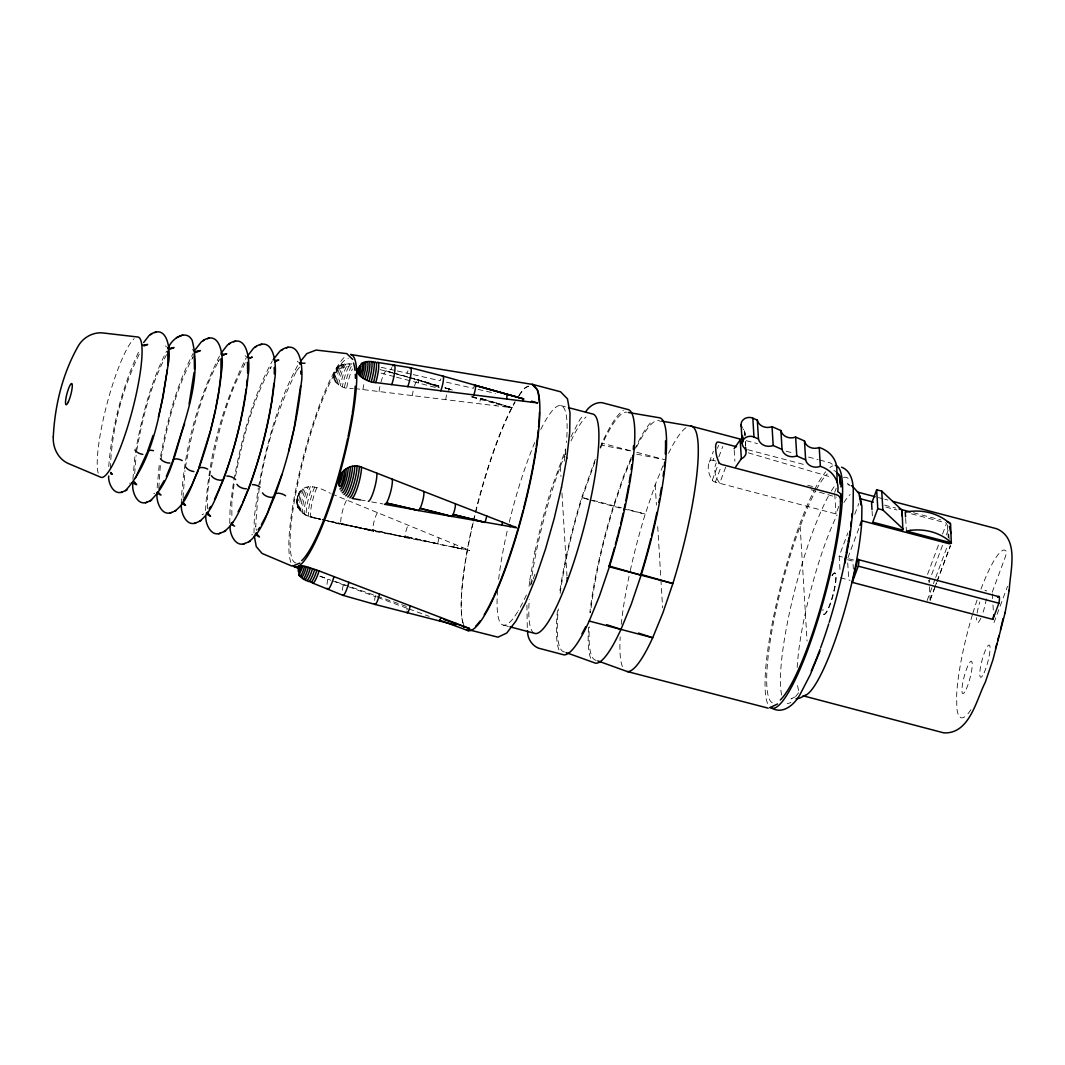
<?xml version="1.0" encoding="UTF-8"?>
<svg xmlns="http://www.w3.org/2000/svg" width="1065" height="1065" viewBox="0 0 1065 1065"><rect width="100%" height="100%" fill="white"/><g stroke="black" fill="none" stroke-linecap="round" stroke-linejoin="round"><path stroke-width="0.75" stroke-dasharray="5 3.75" d="M972.398 614.758A86.771 15.642 -75.2 0 0 956.65 695.152L956.823 707.919A86.771 15.642 -75.2 0 0 966.141 715.653M526.922 605.093L527.308 629.109M108.723 466.616C111.892 426.24 122.408 386.009 139.821 349.413M110.321 468.48C111.798 428.41 122.462 388.352 140.074 352.382M132.899 479.317L135.095 454.143M134.669 473.725L136.134 455.407M157.154 487.89L159.431 462.529M158.805 488.023L160.442 464.021M181.25 503.812C183.193 452.612 196.812 401.372 219.709 355.577M183.034 497.781L184.991 470.623M205.558 510.561C208.261 457.697 222.292 404.767 246.361 357.6M229.721 523.341L230.093 507.672L233.594 481.553M253.976 532.979L254.349 516.725L258.276 488.036M334.25 373.815L339.309 368.716L339.242 366.227C326.076 375.559 338.63 390.855 353.181 388.379M471.941 396.539L481.061 399.508L480.927 398.39L479.05 403.715M354.791 388.579L512.385 407.775L480.754 398.443L496.649 403.089L495.718 405.752M496.57 403.103L508.471 406.67L504.517 405.432L504.051 406.763M297.854 495.411A6.23 1.118 -75.2 0 0 297.135 499.552L298.147 507.805C295.644 503.652 297.255 497.834 298.653 493.521C305.149 481.274 321.537 488.329 330.283 493.295M296.949 504.916L298.32 497.049L301.049 490.273M331.774 493.907L469.758 550.472L453.663 547.264L454.369 544.162M465.778 549.647L465.911 548.901M296.989 501.735L297.108 499.951M296.935 502.294L297.082 500.563M529.052 586.416L529.851 579.759M209.512 477.546L207.595 493.667L207.622 509.043M234.047 484.309L231.851 502.826L231.877 518.948M333.997 379.819L337.232 367.784M508.218 407.269L510.428 407.269L508.458 406.604M510.295 407.522L470.104 396.619M534.949 551.457L542.098 520.812L550.698 490.592L565.861 448.778M529.771 580.199L534.989 551.217M135.388 452.532C141.672 417.733 150.351 382.748 166.606 351.17M136.679 450.775C142.603 417.746 150.737 384.438 166.606 354.632M160.575 456.286C167.218 420.941 176.324 385.423 193.124 353.434M161.015 459.161C167.338 423.937 176.058 388.406 193.204 356.735L192.366 357.96M185.363 467.548C191.993 430.633 201.125 393.398 219.097 360.21L218.245 361.421L220.069 359.078M209.712 475.935C216.634 437.316 226.193 398.39 244.977 363.684L244.138 364.896L246.042 362.446M233.874 480.022C241.609 439.073 252.272 397.897 272.254 361.075M235.551 476.135C242.714 438.62 252.551 400.893 270.869 367.145L270.017 368.357L273.013 364.523M258.569 486.452C266.596 444.531 277.606 402.384 298.08 364.656M663.002 465.724L655.188 484.788L645.244 514.089A126.815 22.858 -75.2 0 0 629.774 572.943M709.357 462.103L713.39 451.254M838.781 506.354L835.972 513.929L715.347 482.152A3.341 1.571 20.4 0 1 712.285 480.235A62.955 29.753 20.4 0 1 710.022 460.732A3.341 1.571 20.4 0 1 713.004 460.306L714.682 455.807M717.464 448.312L718.582 445.316M718.862 456.912L722.762 446.421M712.285 480.235L718.942 462.343M715.347 482.152L720.819 467.455M725.691 467.122L719.674 483.297A62.955 29.753 20.4 0 1 716.319 462.916M834.667 492.363L836.211 488.209M839.966 569.482L839.167 556.21L847.833 532.939M854.756 514.315L858.789 503.452M847.926 557.727L858.829 528.426M927.548 574.381L939.09 543.35M942.552 534.044L946.585 523.181M929.985 600.341A3.341 1.571 20.4 0 0 930.184 599.755L929.093 581.557L942.911 544.268M946.372 534.949L948.09 530.29M927.109 600.607L932.847 585.178M933.419 583.633L935.137 579.014M935.709 577.47L947.757 545.08M930.184 599.755L934.231 588.892M934.804 587.334L936.534 582.688M937.107 581.131L950.393 545.44M992.207 592.22L1005.187 557.301A4.313 0.772 -75.2 0 0 1006.305 551.191L1004.109 549.899A86.771 15.642 -75.2 0 0 980.838 589.504M994.031 622.546L1006.784 588.266A5.045 0.905 -75.2 0 1 1007.703 586.336M930.104 600.167L936.481 583.154M937.054 581.596L950.379 546.026M595.308 459.268L581.756 497.355A126.815 22.858 -75.2 0 0 559.391 594.257M600.128 447.526L601.925 443.133A126.815 22.858 -75.2 0 1 623.411 410.384M594.922 461.93L582.076 498.154A123.899 22.325 -75.2 0 0 559.99 594.51M600.527 448.232L601.778 445.183A123.899 22.325 -75.2 0 1 626.646 412.182M631.265 457.364L623.451 476.428L613.507 505.715A126.815 22.858 -75.2 0 0 589.837 612.721M631.026 459.641L623.544 477.905L613.813 506.514A123.899 22.325 -75.2 0 0 590.529 612.655M334.197 374.041L334.743 372.803M570.867 436.903L579.546 420.169L583.66 414.578M336.207 369.662L337.898 366.573M336.434 369.236L337.565 367.185M438.993 537.865L437.569 544.055L461.797 548.808L453.597 546.944M462.064 547.317L461.744 548.861M795.595 696.643L798.537 692.756M299.465 367.252L295.91 371.831L296.762 370.62C272.241 418.838 257.85 473.006 255.746 527.082L255.613 525.604L256.399 530.463M437.955 543.829L405.126 536.361L437.955 543.829L405.392 537.639L372.856 529.931L406.138 537.199A6.683 1.198 -75.2 0 1 405.406 533.698A6.683 1.198 -75.2 0 1 408.228 525.245M339.309 368.716L349.946 365.921A16.8 3.022 -75.2 0 0 345.912 367.638A16.8 3.022 -75.2 0 0 340.387 385.863M528.4 386.142L525.165 387.647A126.815 22.858 -75.2 0 0 518.509 395.954M794.703 697.082L791.015 698.866L793.518 698.334M202.057 514.648L203.641 513.969M528.666 386.236L525.897 387.407A127.267 22.937 -75.2 0 0 517.27 398.51M153.693 493.721L154.625 493.348M129.504 483.27L130.183 483.031M251.713 534.91L252.525 534.617M338.484 365.881L344.461 363.99L351.503 364.004A17.599 3.182 -75.3 0 0 342.358 386.635M297.308 506.607L301.368 511.946L304.843 514.688L309.516 516.871L320.924 519.414M360.223 499.884L366.706 501.043M371.579 501.921L382.947 503.971M406.138 537.199L373.216 531.222L340.813 523.461L373.695 531.209L341 523.94L374.334 530.556A10.024 1.811 -75.2 0 1 373.229 525.325A10.024 1.811 -75.2 0 1 377.463 512.638M374.334 530.556L341.759 524.566L326.17 520.599L342.531 523.913A13.392 2.41 -75.2 0 1 341.279 516.618A13.392 2.41 -75.2 0 1 346.697 500.031M342.531 523.913L326.409 520.878A15.376 2.769 -75.2 0 0 327.101 520.692L322.296 519.64M380.205 369.622L418.359 380.138L393.77 373.136M636.71 454.183L662.217 459.228M322.469 519.733L467.748 550.072M320.685 519.294L311.087 517.177L320.485 519.347M381.203 367.305L395.701 370.607M397.312 370.966L411.702 374.254M413.287 374.614L440.151 380.738A10.024 1.811 -75.2 0 1 440.95 378.767M446.461 382.189L473.326 388.312A6.683 1.198 -75.2 0 1 473.872 386.994M478.065 389.391L495.451 393.358M588.359 499.671L581.756 497.355L591.275 499.871M589.93 500.044L621.68 508.418M623.251 508.79L645.244 514.089L627.791 509.483M320.405 519.148L310.887 516.698L320.206 519.201M746.259 440.684L757.428 443.626M786.156 451.201L794.144 453.304M808.508 457.085L818.08 459.601M819.677 460.027L830.074 462.822L832.204 464.247M747.697 449.696L804.847 464.753M560.549 405.552L566.886 407.216M878.345 497.568L883.138 498.833M884.735 499.245L887.93 500.097M884.589 505.143L895.825 508.098M913.464 512.744L940.741 519.933M713.004 460.306L715.8 461.052M807.683 485.254L815.617 487.344M381.044 373.109L394.942 376.784M396.513 377.196L438.793 388.352M885.867 507.073L896.956 510.002M911.494 513.836L945.693 522.848M636.843 452.332L665.412 459.867M839.167 556.21L842.375 557.048M848.792 558.739L855.222 560.43M847.54 559.737L852.879 561.149L853.358 569.003M592.872 500.284L621.441 507.819M840.471 577.776L850.096 580.305M503.625 625.168L508.391 626.42M325.93 520.319L341.173 524.406M392.479 372.683L386.089 370.953L392.24 372.71M394.077 373.123L408.441 377.023M410.038 377.449L439.166 387.367L417.76 379.686L439.046 386.129M438.807 385.916L417.493 379.752L438.966 386.156M444.904 387.687L452.479 390.003M748.349 452.851L832.058 477.373M811.077 489.754L836.358 497.155M452.305 390.03L449.124 389.098L452.172 390.083M445.103 387.98L449.696 389.351L445.143 387.966M496.649 403.089L504.557 405.712M480.927 398.39L496.729 403.648M472.035 396.513L481.061 399.508M320.046 576.192L327.82 578.907A15.376 2.769 -75.2 0 0 326.955 586.762M335.608 581.636L407.562 606.797M319.913 576.218L330.842 580.239M332.413 580.811L376.131 596.866M377.689 597.438L407.363 608.341M408.933 608.914L429.235 616.369M849.657 485.121L847.514 483.683L849.63 485.866M298.293 506.021L301.941 511.839L307.426 515.993A17.599 3.182 -75.2 0 1 306.973 505.502A17.599 3.182 -75.2 0 1 312.551 486.638M246.481 356.735L245.123 355.697M298.466 362.366L297.255 361.155M192.339 349.48L193.084 350.145M166.513 346.91L165.514 345.872M743.037 428.942L743.783 429.794M744.355 430.739L744.981 435.119M948.809 534.47L949.261 540.767M947.357 524.832L948.263 537.439L948.223 534.337M948.422 534.377L948.622 537.532L948.556 534.417M992.3 593.817L992.593 598.61M992.979 604.987L993.365 611.377M905.663 518.482L906.422 531.062M872.089 511.187L872.368 515.899M847.727 562.879L848.672 578.601M834.76 494.027L835.972 513.929M800.148 526.296L807.057 641.05M744.928 432.789L745.114 435.931M745.5 442.228L745.686 445.37M734.224 450.255L734.89 461.265M655.188 484.788L656.413 505.05M657.717 526.563L660.819 577.989M660.912 579.653L662.616 607.862M560.376 466.443L560.975 476.401M561.974 493.002L566.979 576.019M745.34 441.323L745.7 447.526M463.714 624.742A126.815 22.858 -75.2 0 1 475.096 513.53M475.496 511.919A126.815 22.858 -75.2 0 1 515.034 401.612M462.862 622.918A127.267 22.937 -75.2 0 1 473.339 521.996M473.712 520.386A127.267 22.937 -75.2 0 1 475.27 513.916M475.669 512.305A127.267 22.937 -75.2 0 1 515.101 402.144M290.865 562.32A109.881 19.809 -75.2 0 1 303.432 456.499A109.881 19.809 -75.2 0 1 344.674 356.988M534.097 633.116A113.462 20.448 -75.2 0 1 529.265 599.422M530.783 584.432A113.462 20.448 -75.2 0 1 565.874 452.465M571 440.923A113.462 20.448 -75.2 0 1 586.03 416.947M540.754 429.488A113.462 20.448 -75.2 0 1 566.434 442.454M565.701 449.909A113.462 20.448 -75.2 0 1 565.129 454.635M564.929 456.246A113.462 20.448 -75.2 0 1 564.237 461.172M534.936 574.248A113.462 20.448 -75.2 0 1 533.112 579.014M532.5 580.571A113.462 20.448 -75.2 0 1 530.65 585.124M526.403 594.949A113.462 20.448 -75.2 0 1 518.336 610.671M517.643 611.829A113.462 20.448 -75.2 0 1 497.528 591.062M498.646 579.24A113.462 20.448 -75.2 0 1 507.752 528.56M509.27 522.17A113.462 20.448 -75.2 0 1 535.349 441.216M564.49 651.993A123.899 22.325 -75.2 0 1 558.313 608.914M590.676 658.197A126.815 22.858 -75.2 0 1 588.559 626.819M634.434 449.829A126.815 22.858 -75.2 0 1 652.126 421.101M558.939 649.836A126.815 22.858 -75.2 0 1 557.434 610.724M767.559 703.472A125.484 22.618 -75.2 0 1 775.107 609.486A125.484 22.618 -75.2 0 1 813.886 490.978M814.645 489.487A125.484 22.618 -75.2 0 1 825.655 471.795M829.888 467.548A125.484 22.618 -75.2 0 1 832.737 465.858M596.24 660.353A123.899 22.325 -75.2 0 1 589.344 626.806M636.524 447.194A123.899 22.325 -75.2 0 1 660.54 421.514M622.426 666.57A126.815 22.858 -75.2 0 1 620.203 636.91M621.228 624.316A126.815 22.858 -75.2 0 1 629.428 574.501M668.487 453.357A126.815 22.858 -75.2 0 1 686.898 427.118M986.323 598.836A16.681 3.009 -75.2 0 1 982.582 613.746M980.798 618.259A16.681 3.009 -75.2 0 1 976.552 617.687M977.138 613.014A16.681 3.009 -75.2 0 1 979.813 601.991M984.899 590.849A16.681 3.009 -75.2 0 1 986.456 591.062M970.921 709.703A86.771 15.642 -75.2 0 1 967.513 714.229M972.891 613.134A86.771 15.642 -75.2 0 1 978.056 597.239M928.374 580.358A3.341 1.571 20.4 0 1 929.093 581.557M744.794 432.017A8.094 6.989 -3.4 0 1 744.715 435.132M98.193 473.126A72.566 13.073 -75.2 0 1 107.339 402.583A72.566 13.073 -75.2 0 1 134.097 338.697M798.657 690.519A105.462 19.01 -75.2 0 1 797.272 682.758M797.192 667.515A105.462 19.01 -75.2 0 1 837.077 514.954M843.906 502.534A105.462 19.01 -75.2 0 1 850.163 494.493M832.244 575.579A21.353 3.847 -75.2 0 1 835.812 581.81A21.353 3.847 -75.2 0 1 828.264 609.127A21.353 3.847 -75.2 0 1 822.952 609.233M772.325 702.78A120.145 21.646 -75.2 0 1 774.708 616.236A120.145 21.646 -75.2 0 1 815.617 490.912M816.323 489.594A120.145 21.646 -75.2 0 1 827.305 473.898M833.935 470.677A120.145 21.646 -75.2 0 1 837.583 473.486M295.977 563.012A105.715 19.05 -75.2 0 1 303.299 459.987A105.715 19.05 -75.2 0 1 348.308 358.452M790.856 702.381A116.804 21.047 -75.2 0 1 787.195 703.339M781.67 695.112A116.804 21.047 -75.2 0 1 792.267 600.407A116.804 21.047 -75.2 0 1 829.182 494.719M831.352 490.992A116.804 21.047 -75.2 0 1 835.519 484.788M843.44 477.586A116.804 21.047 -75.2 0 1 849.337 479.995M831.911 575.486A21.353 3.847 -75.2 0 1 833.709 591.461A21.353 3.847 -75.2 0 1 823.019 613.48M380.911 382.348A13.392 2.41 -75.2 0 1 385.33 371.525A13.392 2.41 -75.2 0 1 387.114 374.707M379.06 391.534A13.392 2.41 -75.2 0 1 380.099 385.583M338.603 384.931A15.682 2.822 -75.2 0 1 343.849 367.412A15.682 2.822 -75.2 0 1 347.629 366.08M337.046 383.826A14.244 2.436 -74.7 0 1 342.065 367.292A14.244 2.436 -74.7 0 1 345.366 366.453M448.179 390.536A6.683 1.198 -75.2 0 1 449.789 390.123M445.716 399.655A6.683 1.198 -75.2 0 1 446.621 394.955M362.885 389.564A15.376 2.769 -75.2 0 1 364.19 383.174M335.741 382.588A12.62 2.276 -75.2 0 1 340.134 367.398A12.62 2.276 -75.2 0 1 343.21 367.026M414.471 386.062A10.024 1.811 -75.2 0 1 418.439 382.974M412.395 395.594A10.024 1.811 -75.2 0 1 413.127 391.068M333.704 375.293A6.23 1.118 -75.2 0 1 335.102 372.377M333.478 376.81A5.618 1.012 -75.2 0 1 336.247 371.046M333.571 378.328A6.923 1.251 -75.2 0 1 335.968 370.088A6.923 1.251 -75.2 0 1 337.658 369.808M334.716 381.243A10.783 1.944 -75.2 0 1 338.563 367.598A10.783 1.944 -75.2 0 1 341.173 367.784M346.711 387.593A17.892 3.222 -75.2 0 1 352.462 368.876M344.474 387.221A18.052 3.248 -75.2 0 1 351.277 366.573M303.605 513.45A15.682 2.822 -75.2 0 1 303.006 504.158A15.682 2.822 -75.2 0 1 308.264 486.692M301.941 511.839A14.244 2.396 -75.6 0 1 301.368 503.519A14.244 2.396 -75.6 0 1 306.241 487.171M300.476 510.042A12.62 2.276 -75.2 0 1 299.718 502.733A12.62 2.276 -75.2 0 1 304.337 487.93M305.442 514.848A16.8 3.022 -75.2 0 1 304.923 504.85A16.8 3.022 -75.2 0 1 310.381 486.519M311.659 517.47A17.892 3.222 -75.2 0 1 311.26 506.807A17.892 3.222 -75.2 0 1 316.838 487.783M297.228 501.708A5.618 1.012 -75.2 0 1 298.653 493.521M297.614 503.878A6.923 1.251 -75.2 0 1 297.228 499.858A6.923 1.251 -75.2 0 1 299.718 491.79M299.252 508.085A10.783 1.944 -75.2 0 1 298.413 502.028A10.783 1.944 -75.2 0 1 302.593 488.968M309.516 516.871A18.052 3.248 -75.2 0 1 309.143 506.115A18.052 3.248 -75.2 0 1 314.708 487.064M342.358 590.29A13.392 2.41 -75.2 0 1 343.396 584.352M406.976 609.952A6.683 1.198 -75.2 0 1 407.203 608.448M374.6 600.314A10.024 1.811 -75.2 0 1 375.479 595.575M390.868 369.502A15.376 2.769 -75.2 0 1 391.893 367.412M406.963 373.176A13.392 2.41 -75.2 0 1 408.002 370.78M601.925 443.133L601.778 445.183L632.077 451.187L601.925 443.133M984.087 672.84A16.681 3.009 -75.2 0 0 989.744 645.643A16.681 3.009 -75.2 0 0 980.945 664.933A16.681 3.009 -75.2 0 0 984.087 672.84M966.248 689.108A16.681 3.009 -75.2 0 0 971.906 661.911A16.681 3.009 -75.2 0 0 963.093 681.201A16.681 3.009 -75.2 0 0 966.248 689.108"/><path stroke-width="1.5" d="M840.551 497.102L840.391 506.794A120.145 21.646 -75.2 0 1 832.484 559.671M167.911 365.002L167.777 351.064M194.442 369.222L194.243 354.139M220.988 373.442L220.974 358.812M247.626 373.043L247.506 362.286M274.238 373.842L274.397 367.398L274.53 368.876M300.876 374.028L300.942 371.006L301.076 372.497M301.408 565.941A6.923 1.251 -75.2 0 1 298.772 571.705A6.923 1.251 -75.2 0 1 298.639 566.993C302.766 563.705 313.35 569.589 319.074 570.907L469.772 628.616L457.018 624.103M360.849 366.307C350.638 373.828 368.583 382.734 375.772 382.601L537.679 402.943L531.621 401.172L531.448 402.397M344.141 470.211C345.526 473.353 339.429 495.598 338.55 482.312C338.337 471.049 351.237 462.729 361.488 467.149L516.392 527.574M837.157 482.245L836.864 469.945A27.597 23.816 -3.4 0 0 819.225 447.486A10.677 9.212 -3.4 0 1 804.488 440.977L795.635 437.063A10.677 9.212 -3.4 0 1 780.911 430.566L772.045 426.652A10.677 9.212 -3.4 0 1 757.322 420.143L752.835 418.159A8.014 6.909 -3.4 0 0 743.437 419.53A8.014 6.909 -3.4 0 0 742.025 427.677M514.435 526.909L514.209 527.601M516.392 527.668L418.439 510.548L386.395 503.013L416.442 509.922M566.74 458.256L569.682 432.683L570.001 413.02L567.472 398.856L560.576 391.787L532.154 384.265L537.505 389.95A127.267 22.937 -75.2 0 1 516.698 534.87A127.267 22.937 -75.2 0 1 466.111 629.522M1009.114 590.649L1009.274 589.77C1010.019 571.253 1019.951 538.491 996.574 528.719L892.723 501.362M167.365 369.622L162.839 398.097L158.392 416.868M194.056 372.457L189.117 403.981M218.964 390.402L220.801 374.987M246.175 388.951C240.69 426.865 230.919 464.606 214.531 499.312M246.561 385.73L247.32 379.286M272.041 398.856L273.865 383.44M300.583 386.116L294.233 427.544L288.668 451.054M859.974 525.338L861.692 520.718L948.329 543.536A3.341 1.944 22.3 0 0 951.285 543.043L950.579 523.78A3.355 1.198 18.8 0 0 947.158 521.624M298.759 569.695L298.999 575.34L302.833 566.154M468.533 629.721L498.007 637.176L506.78 633.009L515.966 621.002L525.751 602.191L535.802 577.616L545.48 549.114L554.239 518.336L561.521 487.198M859.988 495.811L861.918 506.62L861.652 523.368A105.462 19.01 -75.2 0 1 836.93 635.139A105.462 19.01 -75.2 0 1 803.077 695.791L943.683 732.84C969.589 734.424 976.405 699.559 985.298 682.252L992.939 659.794L1005.214 612.308M561.495 487.331L566.793 457.99M845.104 559.152L845.677 555.943M846.262 552.722L847.713 544.681M848.286 541.473L848.872 538.251M845.011 563.105L850.176 534.444L852.998 509.815L853.305 490.672C853.238 481.766 850.988 470.837 841.616 467.189M1005.12 612.788L1009.274 589.77M215.689 408.254L218.671 392.027M271.855 400.4C265.904 435.545 256.745 470.317 242.514 503.053M852.253 582.355L857.751 559.471A10.011 1.811 -75.2 0 1 858.27 566.167L852.253 582.355L992.86 619.404L998.877 603.216A10.011 1.811 -75.2 0 0 998.358 596.52L859.349 559.897M992.86 619.404L993.858 614.678M463.701 626.446L463.674 627.178L464.047 626.313M215.396 409.879L210.497 430.54L198.689 468.267M441.016 617.514L439.552 620.988L439.299 620.229M456.366 623.384L455.634 625.115L375.226 604.481L342.664 595.242L312.431 582.968M184.618 423.724C175.485 449.63 171.239 481.66 150.138 500.87M836.597 472.807A6.67 5.764 -3.4 0 1 840.152 479.024L840.245 484.402M360.116 375.918C360.875 372.43 364.283 365.348 361.581 363.178L359.584 367.026M506.714 399.255L507.033 394.729M523.195 401.345L523.567 398.882L442.96 376.105L410.518 367.705L377.476 362.406A17.892 3.222 -75.2 0 1 375.772 382.601M153.041 435.452L147.516 451.56A6.67 3.155 20.4 0 1 153.493 450.681M281.972 474.311L267.102 513.876M876.655 489.78L877.786 508.644L872.754 522.196L902.854 530.117L902.082 510.255L881.727 491.111L876.655 489.78L871.609 503.319L871.995 509.616M902.082 510.255L902.002 515.966M523.101 399.668L523.567 398.882L475.456 385.477L507.26 394.423M527.601 630.693C527.202 638.028 531.648 645.27 538.371 648.119L563.758 654.815A126.815 22.858 -75.2 0 0 589.211 621.041L599.422 596.107L609.38 566.806A126.815 22.858 -75.2 0 0 627.378 409.359L601.978 402.663C595.468 401.984 588.745 406.564 585.524 412.102M566.048 652.552L595.508 663.176A126.815 22.858 -75.2 0 0 620.962 629.402L631.172 604.467L641.117 575.18A126.815 22.858 -75.2 0 0 659.115 417.72L628.27 412.461M819.943 651.088L810.239 674.784L800.947 692.716C796.3 702.554 784.279 714.921 772.325 708.385M147.17 452.558L135.441 477.905M166.353 476.414L172.663 461.198M198.157 469.825L191.54 485.773L183.353 500.031M164.103 480.688L159.031 489.341M238.094 511.759L241.915 504.504M261.364 524.752L266.383 515.234M734.131 448.685L740.202 439.858A8.094 6.989 -3.4 0 0 743.064 437.928M735.755 466.803L741.333 458.722A8.094 6.989 -3.4 0 0 746.059 451.666L745.7 447.526M510.082 526.829L510.494 525.338M168.696 347.19C171.838 338.71 186.335 328.659 192.193 340.401C202.377 379.965 183.659 422.153 173.023 460.147A6.67 3.155 20.4 0 1 182.208 460.559M210.138 507.646L210.99 506.434L209.073 508.884M143.655 342.517L149.06 335.555L151.869 333.864M195.428 349.453L201.352 341.838L204.161 340.148M221.32 352.914L227.484 344.98L230.306 343.289M248.132 355.204L253.63 348.122L256.439 346.418M273.093 359.863L279.776 351.264L282.584 349.56M300.783 360.982L306.827 353.607L316.119 350.065L346.804 353.62L352.728 359.464M258.116 529.691L259.887 527.401M997.519 597.319L998.358 596.52M249.317 358.333L252.285 357.081L248.558 358.586M143.988 346.019L145.279 344.98M170.134 349.16L171.425 348.122M196.28 352.302L197.558 351.264M223.703 354.392L222.425 355.444L226.712 353.633L224.289 354.485L220.908 354.059M274.703 361.727L275.995 360.676M125.497 490.632C155.091 458.163 161.321 404.673 168.523 362.606C170.759 352.022 168.177 322.868 150.351 334.517M174.78 511.12C187.36 501.974 191.42 484.961 197.81 471.502C209.459 439.073 218.205 405.419 221.6 371.059C223.796 360.09 221.706 328.353 202.63 340.8M199.421 521.357C212.428 511.759 216.661 494.147 223.304 480.142C235.458 446.275 244.591 411.143 248.132 375.279C250.315 364.123 248.464 331.095 228.775 343.942M224.063 531.595C237.495 521.557 241.915 503.332 248.784 488.782C261.458 453.49 270.976 416.881 274.677 379.499C276.833 368.157 275.209 333.838 254.921 347.084M248.717 541.832C262.562 531.355 267.169 512.518 274.277 497.408C287.457 460.706 297.361 422.605 301.209 383.733C303.352 372.204 301.967 336.58 281.054 350.225M485.054 522.409L453.131 514.462L485.054 522.409L486.812 516.032M501.708 525.378L502.587 522.183M156.914 492.496L157.753 492.003M181.915 502.507L182.647 502.121M255.84 533.232L256.585 532.846M777.503 703.965L769.849 707.693M805.433 695.325L799.429 698.241L796.061 698.72M154.744 332.653L156.329 331.974M182.674 335.036L176.484 337.658M207.435 338.763L209.02 338.084M233.781 341.825L235.365 341.146M260.126 344.874L261.71 344.195M286.472 347.936L288.056 347.257M108.683 475.988C107.924 483.031 113.849 495.891 122.621 491.83M132.779 484.269C131.874 491.644 137.358 506.328 147.063 502.161M157.008 494.04C156.129 501.509 161.56 516.671 171.505 512.491M206.557 512.744L208.088 512.092M181.383 505.289C180.624 512.624 186.468 526.949 195.947 522.809M231.198 522.995L232.729 522.329M205.851 516.498C205.172 523.78 211.309 537.186 220.388 533.139M230.107 526.323C229.414 533.698 235.551 547.53 244.83 543.47M145.226 345.499L147.676 344.461L142.683 345.18M171.425 348.614L174.021 347.523L170.733 348.441L167.698 347.709M197.637 351.73L200.366 350.571L196.799 351.49L193.923 350.704M275.263 361.554L278.764 360.077L274.557 360.489M121.037 492.509L127.015 489.98M145.479 502.84L151.669 500.217M169.921 513.17L176.311 510.454M194.363 523.501L200.952 520.705M218.804 533.818L225.594 530.942M243.246 544.148L250.235 541.18M293.381 565.821L299.798 563.105M304.976 363.192L299.944 363.232M768.198 708.158L627.245 671.536L597.785 660.912M249.769 357.6L247.253 357.121M132.313 482.751L136.666 484.655L134.07 481.62M156.608 493.068L161.108 494.985M661.631 421.101L690.866 426.08L741.466 439.419M385.157 504.397L416.455 510.002M360.223 499.884L352.102 498.42A17.892 3.222 -75.2 0 0 358.186 485.307A17.892 3.222 -75.2 0 0 361.488 467.149M291.717 565.994L262.057 553.441L256.252 546.585L254.295 535.881M181.769 503.452L185.55 505.316L183.633 503.079M206.197 513.769L210.564 516.285L207.981 513.29M255.081 534.43L259.434 536.946L256.958 534.044M230.932 524.14L234.633 526.177M451.746 516.472L420.116 508.311L451.467 516.299A6.683 1.198 -75.2 0 0 454.183 511.506A6.683 1.198 -75.2 0 0 455.248 503.718M736.581 446.768L719.7 442.321A3.341 1.185 18.8 0 0 716.825 442.481A64.007 22.778 18.8 0 0 715.68 448.179L715.773 449.843A63.993 37.182 22.3 0 0 718.942 462.343A3.341 1.944 22.3 0 0 721.91 464.513L836.171 494.613A6.67 5.764 -3.4 0 1 840.471 501.801M568.484 407.642L592.286 413.912A113.462 20.448 -75.2 0 1 584.246 526.469A113.462 20.448 -75.2 0 1 535.362 633.529L509.975 626.832M857.578 492.097L875.15 496.729M860.52 498.793L873.353 502.174M899.033 508.95L910.255 511.906M877.786 508.644L882.872 509.989L903.227 529.119M858.27 566.167L998.877 603.216M589.211 621.041L652.699 637.762L662.909 612.828L672.867 583.54A126.815 22.858 -75.2 0 0 690.866 426.08M507.579 394.463L523.474 398.936M650.808 538.77A123.899 22.325 -75.2 0 1 640.811 574.381L672.867 583.54L609.38 566.806L609.06 566.008A123.899 22.325 -75.2 0 0 614.505 547.583M609.06 566.008L641.117 575.18L640.811 574.381M638.481 633.076L652.699 637.762A126.815 22.858 -75.2 0 1 627.245 671.536M606.744 624.716L620.962 629.402M444.012 619.55L455.687 623.637M294.925 567.046L298.054 568.191M440.164 620.376L468.267 630.706M745.846 450.588A8.094 6.989 -3.4 0 0 744.129 447.739L743.157 446.541A8.014 6.909 -3.4 0 1 744.568 438.394A8.014 6.909 -3.4 0 1 753.98 437.036L758.466 439.006A10.677 9.212 -3.4 0 0 773.19 445.516L782.043 449.43A10.677 9.212 -3.4 0 0 796.766 455.94L805.633 459.854A10.677 9.212 -3.4 0 0 820.356 466.35A27.597 23.816 -3.4 0 1 838.009 488.808L837.729 491.684A6.67 5.764 -3.4 0 1 841.097 498.553L840.804 493.827M851.281 485.667L852.053 486.039M110.867 473.286L112.238 474.324L110.587 472.421M950.393 524.073L947.517 521.544A46.727 40.31 -3.4 0 0 909.364 511.506L905.277 512.198L905.57 516.911M852.772 486.519L858.936 493.468L861.146 505.209M168.59 349.453L167.751 348.348M194.469 351.916L195.081 352.675M299.505 362.766L300.117 364.31M256.572 533.778L257.184 535.322M232.276 523.621L232.889 525.165M183.673 503.279L184.285 504.837M159.377 493.122L159.976 494.666M135.069 482.951L135.681 484.495M110.773 472.793L111.372 474.338M208.327 514.209L208.58 514.994M949.354 526.403L950.965 533.498M840.192 476.987L841.004 485.48A6.67 5.764 -3.4 0 1 840.924 486.985M840.152 479.024L840.431 483.364M881.727 491.111L882.872 509.989M819.225 447.486L820.356 466.35M804.488 440.977L805.633 459.854M795.635 437.063L796.766 455.94M780.911 430.566L782.043 449.43M772.045 426.652L773.19 445.516M757.322 420.143L758.466 439.006M752.835 418.159L753.98 437.036M742.491 435.532L742.877 441.829M741.094 424.615L742.225 443.493M740.202 439.858L741.333 458.722M567.086 577.683L567.286 580.997M252.378 484.642A6.67 3.155 20.4 0 1 260.073 487.198M142.843 454.396A6.67 3.155 20.4 0 1 134.922 449.963M169.854 463.049A6.67 3.155 20.4 0 1 160.429 458.549M193.857 471.569A6.67 3.155 20.4 0 1 185.936 467.136M226.872 476.055A6.67 3.155 20.4 0 1 235.618 479.57M246.374 488.795A6.67 3.155 20.4 0 1 236.949 484.309M199.115 468.094A6.67 3.155 20.4 0 1 207.715 469.146M539.303 402.237A126.815 22.858 -75.2 0 0 536.973 389.244L532.806 384.478L350.638 354.472A109.881 19.809 -75.2 0 1 340.281 471.955A109.881 19.809 -75.2 0 1 292.635 565.582M539.449 412.275A126.815 22.858 -75.2 0 1 538.61 426.812M538.318 429.901A126.815 22.858 -75.2 0 1 536.267 446.541M536.014 448.285A126.815 22.858 -75.2 0 1 530.956 476.561M530.623 478.185A126.815 22.858 -75.2 0 1 523.567 508.471M523.168 510.055A126.815 22.858 -75.2 0 1 493.987 595.947M493.215 597.611A126.815 22.858 -75.2 0 1 484.202 614.811M480.182 620.895A126.815 22.858 -75.2 0 1 475.522 626.327M353.487 363.045A105.715 19.05 -75.2 0 1 355.004 370.42M355.311 374.241A105.715 19.05 -75.2 0 1 355.417 378.355M355.231 386.182A105.715 19.05 -75.2 0 1 352.315 413.18M352.076 414.658A105.715 19.05 -75.2 0 1 348.042 436.637M347.709 438.248A105.715 19.05 -75.2 0 1 301.714 560.589M222.159 480.022A6.67 3.155 20.4 0 1 211.442 475.722M276.607 493.414A6.67 3.155 20.4 0 1 285.58 495.784M273.173 497.195A6.67 3.155 20.4 0 1 262.456 492.895M633.542 445.729A123.899 22.325 -75.2 0 1 633.302 449.417M632.823 455.248A123.899 22.325 -75.2 0 1 632.357 459.88M631.785 464.699A123.899 22.325 -75.2 0 1 631.146 469.652M630.413 474.724A123.899 22.325 -75.2 0 1 629.189 482.498M628.63 485.707A123.899 22.325 -75.2 0 1 625.834 500.59M625.142 503.945A123.899 22.325 -75.2 0 1 623.85 510.055M623.158 513.144A123.899 22.325 -75.2 0 1 620.602 524.126M619.843 527.268A123.899 22.325 -75.2 0 1 618.259 533.525M617.86 535.083A123.899 22.325 -75.2 0 1 615.37 544.455M585.604 626.846A123.899 22.325 -75.2 0 1 581.929 633.782M665.505 440.91A123.899 22.325 -75.2 0 1 665.279 454.089M664.706 462.117A123.899 22.325 -75.2 0 1 664.267 466.683M663.735 471.436A123.899 22.325 -75.2 0 1 663.109 476.348M661.445 487.717A123.899 22.325 -75.2 0 1 660.087 495.704M659.501 498.979A123.899 22.325 -75.2 0 1 658.889 502.281M656.892 512.305A123.899 22.325 -75.2 0 1 651.58 535.628M832.164 561.215A120.145 21.646 -75.2 0 1 780.286 700.011M851.973 513.796A116.804 21.047 -75.2 0 1 851.72 516.738M851.268 521.344A116.804 21.047 -75.2 0 1 850.722 526.15M850.083 531.129A116.804 21.047 -75.2 0 1 849.351 536.228M849.111 537.745A116.804 21.047 -75.2 0 1 847.567 547.21M846.981 550.472A116.804 21.047 -75.2 0 1 829.222 622.279M828.73 623.837A116.804 21.047 -75.2 0 1 820.569 647.866M820.05 649.264A116.804 21.047 -75.2 0 1 811.264 670.87M1003.044 618.619A86.771 15.642 -75.2 0 1 1000.501 629.561M998.93 635.805A86.771 15.642 -75.2 0 1 997.679 640.518M996.827 643.673A86.771 15.642 -75.2 0 1 995.509 648.345M838.9 475.496A6.67 5.764 -3.4 0 1 839.486 476.907M835.266 465.512A125.484 22.618 -75.2 0 1 824.709 596.333A125.484 22.618 -75.2 0 1 770.141 707.413M348.881 582.302A13.392 2.41 -75.2 0 1 342.664 595.242M308.291 567.392A14.244 2.596 -76 0 1 302.18 577.989M410.305 605.772A6.683 1.198 -75.2 0 1 406.91 612.135M333.971 576.604A15.376 2.769 -75.2 0 1 327.141 588.306M306.307 566.886A12.62 2.276 -75.2 0 1 300.476 575.433M310.381 567.978A15.682 2.822 -75.2 0 1 303.778 578.921M314.747 569.349A17.599 3.168 -75.2 0 1 307.692 580.678M312.551 568.643A16.8 3.022 -75.2 0 1 305.655 579.866M379.593 594.03A10.024 1.811 -75.2 0 1 374.507 603.575M299.318 565.861A6.23 1.118 -75.2 0 1 298.373 566.221M300.237 565.848A5.618 1.012 -75.2 0 1 298.36 566.553M319.074 570.907A17.892 3.222 -75.2 0 1 311.978 582.222M316.944 570.121A18.052 3.248 -75.2 0 1 309.848 581.357M304.483 566.473A10.783 1.944 -75.2 0 1 301.062 575.406A10.783 1.944 -75.2 0 1 299.278 574.328M392.12 479.09A13.392 2.41 -75.2 0 1 389.897 494.493A13.392 2.41 -75.2 0 1 384.572 504.264M352.382 466.257A15.682 2.822 -75.2 0 1 349.52 482.818A15.682 2.822 -75.2 0 1 343.928 494.44M350.132 466.816A14.244 2.756 -75.4 0 1 347.709 482.245A14.244 2.756 -75.4 0 1 342.331 492.789M376.81 473.126A15.376 2.769 -75.2 0 1 374.041 489.913A15.376 2.769 -75.2 0 1 368.33 501.335M347.989 467.668A12.62 2.276 -75.2 0 1 345.739 481.58A12.62 2.276 -75.2 0 1 341 490.952M354.698 466.004A16.8 3.022 -75.2 0 1 351.61 483.443A16.8 3.022 -75.2 0 1 345.739 495.837M357.015 466.071A17.599 3.155 -75.2 0 1 353.753 484.069A17.599 3.155 -75.2 0 1 347.722 496.996M423.684 491.404A10.024 1.811 -75.2 0 1 422.086 503.093A10.024 1.811 -75.2 0 1 418.012 510.281M340.041 475.696A6.23 1.118 -75.2 0 1 338.737 480.049M341.146 473.685A5.618 1.012 -75.2 0 1 338.55 482.312M342.517 471.848A6.923 1.251 -75.2 0 1 341.279 479.436A6.923 1.251 -75.2 0 1 338.697 484.588M345.979 468.813A10.783 1.944 -75.2 0 1 344.115 480.994A10.783 1.944 -75.2 0 1 339.921 488.941M359.291 466.457A18.052 3.248 -75.2 0 1 355.95 484.655A18.052 3.248 -75.2 0 1 349.866 497.848M409.825 367.957A13.392 2.41 -75.2 0 1 411.077 372.843A13.392 2.41 -75.2 0 1 407.775 386.662M368.636 361.381A15.682 2.822 -75.2 0 1 366.932 380.205M365.961 362.207A14.244 2.663 -74.5 0 1 367.944 365.335A14.244 2.663 -74.5 0 1 364.949 379.273M474.378 386.009A6.683 1.198 -75.2 0 1 475.562 387.221A6.683 1.198 -75.2 0 1 473.739 395.062M392.839 365.934A15.376 2.769 -75.2 0 1 394.969 369.275A15.376 2.769 -75.2 0 1 391.774 384.638M363.232 363.95A12.62 2.276 -75.2 0 1 365.854 364.47A12.62 2.276 -75.2 0 1 363.125 378.235M370.78 361.408A16.8 3.022 -75.2 0 1 369.049 381.017M372.191 362.153A17.599 3.168 -75.3 0 1 371.259 381.696M442.414 376.371A10.024 1.811 -75.2 0 1 443.413 380.085A10.024 1.811 -75.2 0 1 440.764 390.868M357.481 369.901A6.23 1.118 -75.2 0 1 357.627 372.231M357.88 368.836A5.618 1.012 -75.2 0 1 358.16 373.456M358.586 367.878A6.923 1.251 -75.2 0 1 360.463 366.813A6.923 1.251 -75.2 0 1 358.998 374.694M362.38 363.285A10.783 1.944 -75.2 0 1 364.057 365.495A10.783 1.944 -75.2 0 1 361.501 377.103M374.414 362.539A18.052 3.248 -75.2 0 1 373.522 382.228M53.29 436.823C52.598 447.62 58.069 458.869 68.133 463.435L101.242 477.426A72.566 13.073 -75.2 0 0 132.419 410.038A72.566 13.073 -75.2 0 0 138.037 337.033L102.346 332.892C92.828 332.147 83.243 337.485 78.451 345.699C62.689 373.163 54.834 405.326 53.29 436.823M910.495 530.37L906.422 531.062L951.538 542.937L948.649 540.421A46.727 40.31 -3.4 0 0 910.495 530.37M68.346 401.838A10.983 1.984 -75.2 0 0 72.074 383.933A10.983 1.984 -75.2 0 0 66.27 396.633A10.983 1.984 -75.2 0 0 68.346 401.838"/></g></svg>
